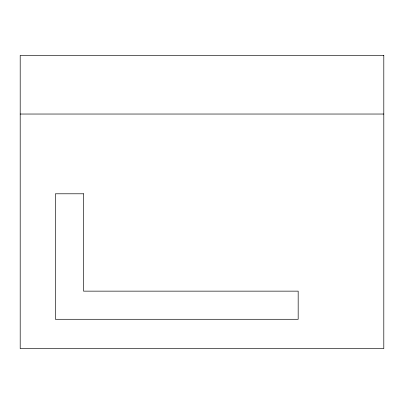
<?xml version="1.0" encoding="UTF-8"?>
<svg xmlns="http://www.w3.org/2000/svg" width="404" height="404" viewBox="0 0 404 404"><rect width="100%" height="100%" fill="white"/><g stroke="black" fill="none" stroke-linecap="round" stroke-linejoin="round"><path stroke-width="0.61" d="M20.2 114.034L383.8 114.034M383.8 55.388L20.2 55.388L20.2 348.612L383.8 348.612L383.8 55.388M83.537 193.789L55.388 193.789L55.388 319.291L298.177 319.291L298.177 291.143L83.537 291.143L83.537 193.789"/></g></svg>
